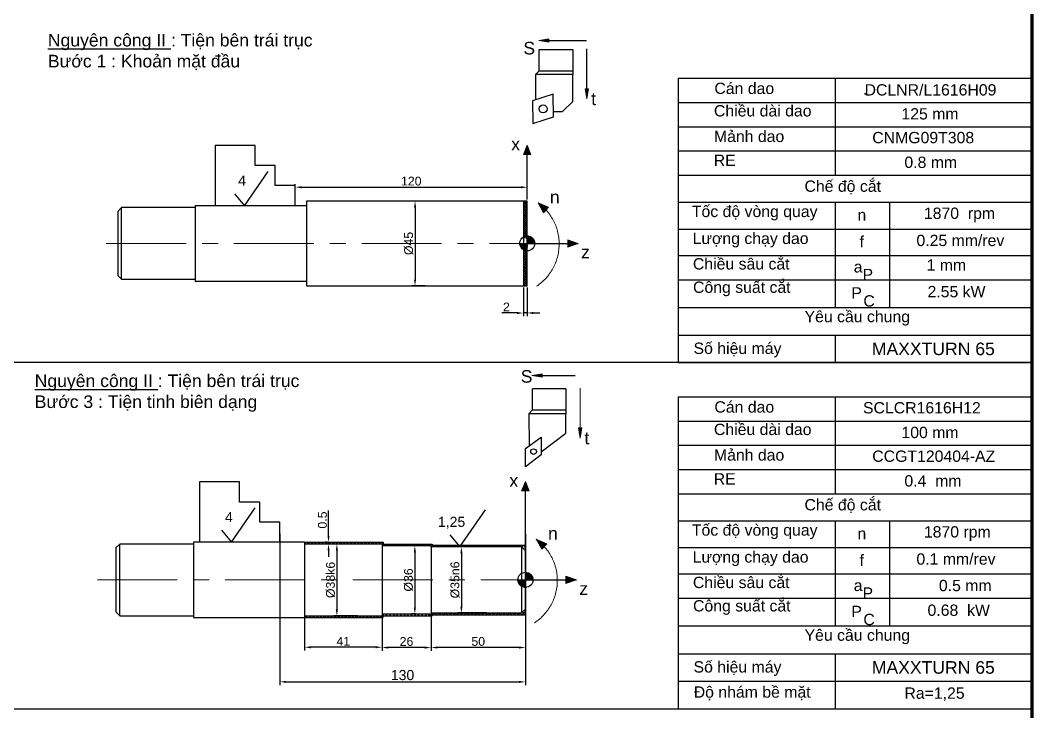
# Model space of a CAD drawing. Header units: inches. Extents: x 12 to 2456, y 1 to 1260.
# Drawn here: x 418.6 to 820.7, y 160.8 to 435.9 of the extents above; entities that cross this region are included whole.
import ezdxf

# ---------------------------------------------------------------- set-up
doc = ezdxf.new("R2010")
doc.units = ezdxf.units.IN
doc.header["$MEASUREMENT"] = 0
doc.linetypes.add('CENTER', pattern=[50.8, 31.75, -6.35, 6.35, -6.35])
for name, color, linetype, lineweight in [('Duong _dam', 7, 'Continuous', 30), ('Duong_dinh_vi', 5, 'Continuous', 15), ('Duong_manh', 3, 'Continuous', 5), ('Duong_tam', 3, 'CENTER', 5), ('Khung_ten', 7, 'Continuous', 30), ('Luong_du_gc', 1, 'Continuous', 5)]:
    doc.layers.add(name, color=color, linetype=linetype, lineweight=lineweight)
doc.styles.add('Annotative', font='arial.ttf')
doc.styles.get("Standard").update_dxf_attribs({"font": 'arial.ttf'})
doc.dimstyles.new('Copy(2) of ISO-25', dxfattribs={"dimtxt": 5, "dimasz": 2.5, "dimexe": 1.25, "dimexo": 0.625, "dimtad": 1, "dimtxsty": 'Standard', "dimcen": 2.5, "dimadec": 0, "dimazin": 0, "dimtfac": 1, "dimtmove": 0, "dimatfit": 3, "dimfxl": 1, "dimfrac": 2, "dimarcsym": 0})
doc.dimstyles.new('ISO-25', dxfattribs={"dimtxt": 3.5, "dimasz": 2.5, "dimexe": 1.25, "dimexo": 0.625, "dimtad": 1, "dimtxsty": 'Standard', "dimcen": 2.5, "dimadec": 0, "dimazin": 0, "dimtfac": 1, "dimtmove": 0, "dimatfit": 3, "dimfxl": 1, "dimarcsym": 0})

# ---------------------------------------------------------------- blocks, each defined once
blk = doc.blocks.new('*D15')
at = {"layer": 'Defpoints', "color": 0, "transparency": 16777216}
for p in [(620.16, 369.45), (527.98, 362.09), (620.16, 363.96)]:
    blk.add_point(p, dxfattribs=at)
at = {"layer": 'Duong_manh', "color": 0, "lineweight": -2, "transparency": 16777216}
for p, q in [((527.98, 362.71), (527.98, 370.7)), ((620.16, 364.59), (620.16, 370.7)), ((530.48, 369.45), (617.66, 369.45))]:
    blk.add_line(p, q, dxfattribs=at)
at = {"layer": 'Duong_manh', "color": 0, "transparency": 16777216}
for points in [[(530.48, 369.86), (530.48, 369.03), (527.98, 369.45)], [(617.66, 369.86), (617.66, 369.03), (620.16, 369.45)]]:
    blk.add_solid(points, dxfattribs=at)
at = {"layer": 'Duong_manh', "color": 0, "transparency": 16777216, "insert": (574.07, 371.86), "char_height": 3.5, "attachment_point": 5}
blk.add_mtext('120', dxfattribs=at)
blk = doc.blocks.new('*D16')
at = {"layer": 'Defpoints', "color": 0, "transparency": 16777216}
for p in [(580.2, 363.96), (575.57, 330.21), (580.2, 330.21)]:
    blk.add_point(p, dxfattribs=at)
at = {"layer": 'Duong_manh', "color": 0, "lineweight": -2, "transparency": 16777216}
for p, q in [((579.58, 363.96), (574.32, 363.96)), ((575.57, 361.46), (575.57, 332.71)), ((579.58, 330.21), (574.32, 330.21))]:
    blk.add_line(p, q, dxfattribs=at)
at = {"layer": 'Duong_manh', "color": 0, "transparency": 16777216}
for points in [[(575.15, 361.46), (575.99, 361.46), (575.57, 363.96)], [(575.15, 332.71), (575.99, 332.71), (575.57, 330.21)]]:
    blk.add_solid(points, dxfattribs=at)
at = {"layer": 'Duong_manh', "color": 0, "transparency": 16777216, "insert": (573.06, 347.09), "char_height": 3.5, "attachment_point": 5, "rotation": 90}
blk.add_mtext('%%C45', dxfattribs=at)
blk = doc.blocks.new('*D17')
at = {"layer": 'Defpoints', "color": 0, "transparency": 16777216}
for p in [(618.66, 330.21), (620.16, 330.21), (618.66, 319.43)]:
    blk.add_point(p, dxfattribs=at)
at = {"layer": 'Duong_manh', "color": 0, "lineweight": -2, "transparency": 16777216}
for p, q in [((618.66, 329.59), (618.66, 318.18)), ((620.16, 329.59), (620.16, 318.18)), ((616.16, 319.43), (610.09, 319.43)), ((620.16, 319.43), (618.66, 319.43)), ((622.66, 319.43), (625.16, 319.43))]:
    blk.add_line(p, q, dxfattribs=at)
at = {"layer": 'Duong_manh', "color": 0, "transparency": 16777216}
for points in [[(616.16, 319.85), (616.16, 319.01), (618.66, 319.43)], [(622.66, 319.85), (622.66, 319.01), (620.16, 319.43)]]:
    blk.add_solid(points, dxfattribs=at)
at = {"layer": 'Duong_manh', "color": 0, "transparency": 16777216, "insert": (611.88, 321.81), "char_height": 3.5, "attachment_point": 5}
blk.add_mtext('2', dxfattribs=at)
blk = doc.blocks.new('*D24')
at = {"layer": 'Defpoints', "color": 0, "transparency": 16777216}
for p in [(604.65, 226.39), (594, 200.14), (604.65, 200.14)]:
    blk.add_point(p, dxfattribs=at)
at = {"layer": 'Duong_manh', "color": 0, "lineweight": -2, "transparency": 16777216}
for p, q in [((604.03, 226.39), (592.75, 226.39)), ((594, 223.89), (594, 202.64)), ((604.03, 200.14), (592.75, 200.14))]:
    blk.add_line(p, q, dxfattribs=at)
at = {"layer": 'Duong_manh', "color": 0, "transparency": 16777216}
for points in [[(593.58, 223.89), (594.42, 223.89), (594, 226.39)], [(593.58, 202.64), (594.42, 202.64), (594, 200.14)]]:
    blk.add_solid(points, dxfattribs=at)
at = {"layer": 'Duong_manh', "color": 0, "transparency": 16777216, "insert": (591.49, 213.27), "char_height": 3.5, "attachment_point": 5, "rotation": 90}
blk.add_mtext('%%C35n6', dxfattribs=at)
blk = doc.blocks.new('*D25')
at = {"layer": 'Defpoints', "color": 0, "transparency": 16777216}
for p in [(576.33, 226.77), (575.5, 199.77), (576.33, 199.77)]:
    blk.add_point(p, dxfattribs=at)
at = {"layer": 'Duong_manh', "color": 0, "lineweight": -2, "transparency": 16777216}
for p, q in [((575.7, 226.77), (574.25, 226.77)), ((575.5, 224.27), (575.5, 202.27)), ((575.7, 199.77), (574.25, 199.77))]:
    blk.add_line(p, q, dxfattribs=at)
at = {"layer": 'Duong_manh', "color": 0, "transparency": 16777216}
for points in [[(575.08, 224.27), (575.92, 224.27), (575.5, 226.77)], [(575.08, 202.27), (575.92, 202.27), (575.5, 199.77)]]:
    blk.add_solid(points, dxfattribs=at)
at = {"layer": 'Duong_manh', "color": 0, "transparency": 16777216, "insert": (572.99, 213.27), "char_height": 3.5, "attachment_point": 5, "rotation": 90}
blk.add_mtext('%%C36', dxfattribs=at)
blk = doc.blocks.new('*D26')
at = {"layer": 'Defpoints', "color": 0, "transparency": 16777216}
for p in [(553.34, 227.52), (544.5, 199.02), (553.34, 199.02)]:
    blk.add_point(p, dxfattribs=at)
at = {"layer": 'Duong_manh', "color": 0, "lineweight": -2, "transparency": 16777216}
for p, q in [((552.71, 227.52), (543.25, 227.52)), ((544.5, 225.02), (544.5, 201.52)), ((552.71, 199.02), (543.25, 199.02))]:
    blk.add_line(p, q, dxfattribs=at)
at = {"layer": 'Duong_manh', "color": 0, "transparency": 16777216}
for points in [[(544.08, 225.02), (544.92, 225.02), (544.5, 227.52)], [(544.08, 201.52), (544.92, 201.52), (544.5, 199.02)]]:
    blk.add_solid(points, dxfattribs=at)
at = {"layer": 'Duong_manh', "color": 0, "transparency": 16777216, "insert": (541.99, 213.27), "char_height": 3.5, "attachment_point": 5, "rotation": 90}
blk.add_mtext('%%C38k6', dxfattribs=at)
blk = doc.blocks.new('*D27')
at = {"layer": 'Defpoints', "color": 0, "transparency": 16777216}
for p in [(581.94, 201.64), (619.44, 201.64), (581.94, 186.39)]:
    blk.add_point(p, dxfattribs=at)
at = {"layer": 'Duong_manh', "color": 0, "lineweight": -2, "transparency": 16777216}
for p, q in [((581.94, 201.02), (581.94, 185.14)), ((619.44, 201.02), (619.44, 185.14)), ((616.94, 186.39), (584.44, 186.39))]:
    blk.add_line(p, q, dxfattribs=at)
at = {"layer": 'Duong_manh', "color": 0, "transparency": 16777216}
for points in [[(584.44, 186.8), (584.44, 185.97), (581.94, 186.39)], [(616.94, 186.8), (616.94, 185.97), (619.44, 186.39)]]:
    blk.add_solid(points, dxfattribs=at)
at = {"layer": 'Duong_manh', "color": 0, "transparency": 16777216, "insert": (600.69, 188.8), "char_height": 3.5, "attachment_point": 5}
blk.add_mtext('50', dxfattribs=at)
blk = doc.blocks.new('*D28')
at = {"layer": 'Defpoints', "color": 0, "transparency": 16777216}
for p in [(562.44, 200.14), (581.94, 200.14), (562.44, 186.37)]:
    blk.add_point(p, dxfattribs=at)
at = {"layer": 'Duong_manh', "color": 0, "lineweight": -2, "transparency": 16777216}
for p, q in [((562.44, 199.52), (562.44, 185.12)), ((581.94, 199.52), (581.94, 185.12)), ((579.44, 186.37), (564.94, 186.37))]:
    blk.add_line(p, q, dxfattribs=at)
at = {"layer": 'Duong_manh', "color": 0, "transparency": 16777216}
for points in [[(564.94, 186.79), (564.94, 185.95), (562.44, 186.37)], [(579.44, 186.79), (579.44, 185.95), (581.94, 186.37)]]:
    blk.add_solid(points, dxfattribs=at)
at = {"layer": 'Duong_manh', "color": 0, "transparency": 16777216, "insert": (572.19, 188.78), "char_height": 3.5, "attachment_point": 5}
blk.add_mtext('26', dxfattribs=at)
blk = doc.blocks.new('*D29')
at = {"layer": 'Defpoints', "color": 0, "transparency": 16777216}
for p in [(531.69, 199.77), (562.44, 199.77), (531.69, 186.5)]:
    blk.add_point(p, dxfattribs=at)
at = {"layer": 'Duong_manh', "color": 0, "lineweight": -2, "transparency": 16777216}
for p, q in [((531.69, 199.14), (531.69, 185.25)), ((562.44, 199.14), (562.44, 185.25)), ((559.94, 186.5), (534.19, 186.5))]:
    blk.add_line(p, q, dxfattribs=at)
at = {"layer": 'Duong_manh', "color": 0, "transparency": 16777216}
for points in [[(534.19, 186.91), (534.19, 186.08), (531.69, 186.5)], [(559.94, 186.91), (559.94, 186.08), (562.44, 186.5)]]:
    blk.add_solid(points, dxfattribs=at)
at = {"layer": 'Duong_manh', "color": 0, "transparency": 16777216, "insert": (547.06, 188.88), "char_height": 3.5, "attachment_point": 5}
blk.add_mtext('41', dxfattribs=at)
blk = doc.blocks.new('*D30')
at = {"layer": 'Defpoints', "color": 0, "transparency": 16777216}
for p in [(541.18, 228.27), (541.21, 228.27), (541.21, 227.52)]:
    blk.add_point(p, dxfattribs=at)
at = {"layer": 'Duong_manh', "color": 0, "lineweight": -2, "transparency": 16777216}
for p, q in [((541.18, 230.77), (541.18, 240.92)), ((540.58, 228.27), (539.93, 228.27)), ((540.58, 227.52), (539.93, 227.52)), ((541.18, 227.52), (541.18, 228.27)), ((541.18, 225.02), (541.18, 222.52))]:
    blk.add_line(p, q, dxfattribs=at)
at = {"layer": 'Duong_manh', "color": 0, "transparency": 16777216}
for points in [[(540.76, 230.77), (541.59, 230.77), (541.18, 228.27)], [(540.76, 225.02), (541.59, 225.02), (541.18, 227.52)]]:
    blk.add_solid(points, dxfattribs=at)
at = {"layer": 'Duong_manh', "color": 0, "transparency": 16777216, "insert": (538.76, 237.09), "char_height": 3.5, "attachment_point": 5, "rotation": 90}
blk.add_mtext('0.5', dxfattribs=at)
blk = doc.blocks.new('*D109')
at = {"layer": 'Defpoints', "color": 0, "transparency": 16777216}
for p in [(521.79, 232.27), (619.44, 232.27), (619.44, 172.73)]:
    blk.add_point(p, dxfattribs=at)
at = {"layer": 'Duong _dam', "color": 0, "lineweight": -2, "transparency": 16777216}
for p, q in [((521.79, 231.64), (521.79, 171.48)), ((619.44, 231.64), (619.44, 171.48)), ((524.29, 172.73), (616.94, 172.73))]:
    blk.add_line(p, q, dxfattribs=at)
at = {"layer": 'Duong _dam', "color": 0, "transparency": 16777216}
for points in [[(524.29, 173.14), (524.29, 172.31), (521.79, 172.73)], [(616.94, 173.14), (616.94, 172.31), (619.44, 172.73)]]:
    blk.add_solid(points, dxfattribs=at)
at = {"layer": 'Duong _dam', "color": 0, "transparency": 16777216, "insert": (570.61, 175.4), "char_height": 5, "attachment_point": 5}
blk.add_mtext('{\\H0.8x;130}', dxfattribs=at)

msp = doc.modelspace()

# ---------------------------------------------------------------- hatches: boundary and pattern name
at = {"layer": 'Duong_manh'}
h = msp.add_hatch(color=0, dxfattribs=at)
h.dxf.hatch_style = 2
h.paths.add_polyline_path([(628.794, 427.137), (624.814, 427.814), (628.794, 428.449)])
h = msp.add_hatch(color=0, dxfattribs=at)
h.dxf.hatch_style = 2
h.paths.add_polyline_path([(643.187, 408.595), (643.864, 404.616), (644.542, 408.595)])
at = {"layer": 'Duong_manh', "lineweight": 0}
h = msp.add_hatch(color=0, dxfattribs=at)
h.dxf.hatch_style = 2
h.paths.add_polyline_path([(620.16, 386.184), (621.642, 382.458), (618.678, 382.458)])
h = msp.add_hatch(color=0, dxfattribs=at)
h.dxf.hatch_style = 2
h.paths.add_polyline_path([(624.478, 363.227), (628.627, 361.491), (626.637, 359.248)])
at = {"layer": 'Duong_manh'}
h = msp.add_hatch(color=0, dxfattribs=at)
h.dxf.hatch_style = 2
h.paths.add_polyline_path([(620.16, 350.095), (620.668, 350.053), (620.16, 350.053)])
h = msp.add_hatch(color=0, dxfattribs=at)
h.paths.add_polyline_path([(620.668, 350.053), (620.16, 350.053), (621.176, 349.884)])
h.paths.add_polyline_path([(620.16, 350.053), (621.176, 349.884), (620.16, 349.884)])
h = msp.add_hatch(color=0, dxfattribs=at)
h.paths.add_polyline_path([(621.176, 349.884), (620.16, 349.884), (621.642, 349.672)])
h.paths.add_polyline_path([(620.16, 349.884), (621.642, 349.672), (620.16, 349.672)])
h = msp.add_hatch(color=0, dxfattribs=at)
h.paths.add_polyline_path([(620.16, 347.09), (617.154, 347.09), (620.16, 346.582)])
h.paths.add_polyline_path([(617.154, 347.09), (620.16, 346.582), (617.197, 346.582)])
h = msp.add_hatch(color=0, dxfattribs=at)
h.paths.add_polyline_path([(620.16, 346.582), (617.197, 346.582), (620.16, 346.074)])
h.paths.add_polyline_path([(617.197, 346.582), (620.16, 346.074), (617.366, 346.074)])
h = msp.add_hatch(color=0, dxfattribs=at)
h.paths.add_polyline_path([(620.16, 346.074), (617.366, 346.074), (620.16, 345.608)])
h.paths.add_polyline_path([(617.366, 346.074), (620.16, 345.608), (617.578, 345.608)])
h = msp.add_hatch(color=0, dxfattribs=at)
h.paths.add_polyline_path([(621.642, 349.672), (620.16, 349.672), (622.065, 349.376)])
h.paths.add_polyline_path([(620.16, 349.672), (622.065, 349.376), (620.16, 349.376)])
h = msp.add_hatch(color=0, dxfattribs=at)
h.paths.add_polyline_path([(622.065, 349.376), (620.16, 349.376), (622.446, 348.995)])
h.paths.add_polyline_path([(620.16, 349.376), (622.446, 348.995), (620.16, 348.995)])
h = msp.add_hatch(color=0, dxfattribs=at)
h.paths.add_polyline_path([(622.446, 348.995), (620.16, 348.995), (622.742, 348.571)])
h.paths.add_polyline_path([(620.16, 348.995), (622.742, 348.571), (620.16, 348.571)])
h = msp.add_hatch(color=0, dxfattribs=at)
h.paths.add_polyline_path([(622.742, 348.571), (620.16, 348.571), (622.954, 348.106)])
h.paths.add_polyline_path([(620.16, 348.571), (622.954, 348.106), (620.16, 348.106)])
h = msp.add_hatch(color=0, dxfattribs=at)
h.paths.add_polyline_path([(622.954, 348.106), (620.16, 348.106), (623.123, 347.598)])
h.paths.add_polyline_path([(620.16, 348.106), (623.123, 347.598), (620.16, 347.598)])
h = msp.add_hatch(color=0, dxfattribs=at)
h.paths.add_polyline_path([(623.123, 347.598), (620.16, 347.598), (623.166, 347.09)])
h.paths.add_polyline_path([(620.16, 347.598), (623.166, 347.09), (620.16, 347.09)])
at = {"layer": 'Duong_manh', "lineweight": 0}
h = msp.add_hatch(color=0, dxfattribs=at)
h.dxf.hatch_style = 2
h.paths.add_polyline_path([(640.441, 347.068), (636.25, 345.587), (636.25, 348.55)])
at = {"layer": 'Duong_manh'}
h = msp.add_hatch(color=0, dxfattribs=at)
h.paths.add_polyline_path([(620.16, 345.608), (617.578, 345.608), (620.16, 345.185)])
h.paths.add_polyline_path([(617.578, 345.608), (620.16, 345.185), (617.874, 345.185)])
h = msp.add_hatch(color=0, dxfattribs=at)
h.paths.add_polyline_path([(620.16, 345.185), (617.874, 345.185), (620.16, 344.804)])
h.paths.add_polyline_path([(617.874, 345.185), (620.16, 344.804), (618.213, 344.804)])
h = msp.add_hatch(color=0, dxfattribs=at)
h.paths.add_polyline_path([(620.16, 344.804), (618.213, 344.804), (620.16, 344.507)])
h.paths.add_polyline_path([(618.213, 344.804), (620.16, 344.507), (618.678, 344.507)])
h = msp.add_hatch(color=0, dxfattribs=at)
h.paths.add_polyline_path([(620.16, 344.507), (618.678, 344.507), (620.16, 344.296)])
h.paths.add_polyline_path([(618.678, 344.507), (620.16, 344.296), (619.144, 344.296)])
h = msp.add_hatch(color=0, dxfattribs=at)
h.paths.add_polyline_path([(619.144, 344.296), (619.652, 344.126), (620.16, 344.126)])
h.paths.add_polyline_path([(619.652, 344.126), (620.16, 344.126), (620.16, 344.084)])
h = msp.add_hatch(color=0, dxfattribs=at)
h.dxf.hatch_style = 2
h.paths.add_polyline_path([(619.144, 344.296), (620.16, 344.296), (620.16, 344.126)])
h = msp.add_hatch(color=0, dxfattribs=at)
h.dxf.hatch_style = 2
h.paths.add_polyline_path([(626.042, 293.954), (622.02, 294.589), (626.042, 295.267)])
at = {"layer": 'Duong_manh', "lineweight": 0}
h = msp.add_hatch(color=0, dxfattribs=at)
h.dxf.hatch_style = 2
h.paths.add_polyline_path([(640.52, 273.719), (641.197, 269.697), (641.874, 273.719)])
h = msp.add_hatch(color=0, dxfattribs=at)
h.dxf.hatch_style = 2
h.paths.add_polyline_path([(619.438, 252.382), (620.919, 248.657), (617.956, 248.657)])
h = msp.add_hatch(color=0, dxfattribs=at)
h.dxf.hatch_style = 2
h.paths.add_polyline_path([(623.756, 229.426), (627.904, 227.69), (625.915, 225.447)])
at = {"layer": 'Duong_manh'}
h = msp.add_hatch(color=0, dxfattribs=at)
h.paths.add_polyline_path([(619.438, 213.288), (616.432, 213.288), (619.438, 212.78)])
h.paths.add_polyline_path([(616.432, 213.288), (619.438, 212.78), (616.474, 212.78)])
h = msp.add_hatch(color=0, dxfattribs=at)
h.dxf.hatch_style = 2
h.paths.add_polyline_path([(619.438, 216.294), (619.946, 216.252), (619.438, 216.252)])
h = msp.add_hatch(color=0, dxfattribs=at)
h.paths.add_polyline_path([(619.946, 216.252), (619.438, 216.252), (620.454, 216.082)])
h.paths.add_polyline_path([(619.438, 216.252), (620.454, 216.082), (619.438, 216.082)])
h = msp.add_hatch(color=0, dxfattribs=at)
h.paths.add_polyline_path([(620.454, 216.082), (619.438, 216.082), (620.919, 215.871)])
h.paths.add_polyline_path([(619.438, 216.082), (620.919, 215.871), (619.438, 215.871)])
h = msp.add_hatch(color=0, dxfattribs=at)
h.paths.add_polyline_path([(620.919, 215.871), (619.438, 215.871), (621.343, 215.574)])
h.paths.add_polyline_path([(619.438, 215.871), (621.343, 215.574), (619.438, 215.574)])
h = msp.add_hatch(color=0, dxfattribs=at)
h.paths.add_polyline_path([(621.343, 215.574), (619.438, 215.574), (621.724, 215.193)])
h.paths.add_polyline_path([(619.438, 215.574), (621.724, 215.193), (619.438, 215.193)])
h = msp.add_hatch(color=0, dxfattribs=at)
h.paths.add_polyline_path([(621.724, 215.193), (619.438, 215.193), (622.02, 214.77)])
h.paths.add_polyline_path([(619.438, 215.193), (622.02, 214.77), (619.438, 214.77)])
h = msp.add_hatch(color=0, dxfattribs=at)
h.paths.add_polyline_path([(622.02, 214.77), (619.438, 214.77), (622.232, 214.304)])
h.paths.add_polyline_path([(619.438, 214.77), (622.232, 214.304), (619.438, 214.304)])
h = msp.add_hatch(color=0, dxfattribs=at)
h.paths.add_polyline_path([(622.232, 214.304), (619.438, 214.304), (622.401, 213.796)])
h.paths.add_polyline_path([(619.438, 214.304), (622.401, 213.796), (619.438, 213.796)])
h = msp.add_hatch(color=0, dxfattribs=at)
h.paths.add_polyline_path([(622.401, 213.796), (619.438, 213.796), (622.443, 213.288)])
h.paths.add_polyline_path([(619.438, 213.796), (622.443, 213.288), (619.438, 213.288)])
at = {"layer": 'Duong_manh', "lineweight": 0}
h = msp.add_hatch(color=0, dxfattribs=at)
h.dxf.hatch_style = 2
h.paths.add_polyline_path([(639.718, 213.267), (635.527, 211.786), (635.527, 214.749)])
at = {"layer": 'Duong_manh'}
h = msp.add_hatch(color=0, dxfattribs=at)
h.paths.add_polyline_path([(619.438, 212.78), (616.474, 212.78), (619.438, 212.272)])
h.paths.add_polyline_path([(616.474, 212.78), (619.438, 212.272), (616.644, 212.272)])
h = msp.add_hatch(color=0, dxfattribs=at)
h.paths.add_polyline_path([(619.438, 212.272), (616.644, 212.272), (619.438, 211.807)])
h.paths.add_polyline_path([(616.644, 212.272), (619.438, 211.807), (616.855, 211.807)])
h = msp.add_hatch(color=0, dxfattribs=at)
h.paths.add_polyline_path([(619.438, 211.807), (616.855, 211.807), (619.438, 211.383)])
h.paths.add_polyline_path([(616.855, 211.807), (619.438, 211.383), (617.152, 211.383)])
h = msp.add_hatch(color=0, dxfattribs=at)
h.paths.add_polyline_path([(619.438, 211.383), (617.152, 211.383), (619.438, 211.002)])
h.paths.add_polyline_path([(617.152, 211.383), (619.438, 211.002), (617.49, 211.002)])
h = msp.add_hatch(color=0, dxfattribs=at)
h.paths.add_polyline_path([(619.438, 211.002), (617.49, 211.002), (619.438, 210.706)])
h.paths.add_polyline_path([(617.49, 211.002), (619.438, 210.706), (617.956, 210.706)])
h = msp.add_hatch(color=0, dxfattribs=at)
h.paths.add_polyline_path([(619.438, 210.706), (617.956, 210.706), (619.438, 210.494)])
h.paths.add_polyline_path([(617.956, 210.706), (619.438, 210.494), (618.422, 210.494)])
h = msp.add_hatch(color=0, dxfattribs=at)
h.paths.add_polyline_path([(618.422, 210.494), (618.93, 210.325), (619.438, 210.325)])
h.paths.add_polyline_path([(618.93, 210.325), (619.438, 210.325), (619.438, 210.283)])
h = msp.add_hatch(color=0, dxfattribs=at)
h.dxf.hatch_style = 2
h.paths.add_polyline_path([(618.422, 210.494), (619.438, 210.494), (619.438, 210.325)])
at = {"layer": 'Luong_du_gc'}
h = msp.add_hatch(dxfattribs=at)
h.set_pattern_fill('ANSI37', color=256, scale=0.2)
h.set_pattern_definition([(45, (-1383.0375, 768.36925), (-0.4490128, 0.4490128), []), (135, (-1383.0375, 768.36925), (-0.4490128, -0.4490128), [])])
h.paths.add_polyline_path([(620.16, 363.965), (618.66, 363.965), (618.66, 349.344), (618.661, 349.344, -0.1849883), (620.16, 348.781)])
h.paths.add_polyline_path([(620.16, 345.43, -0.1832271), (618.676, 344.867), (618.66, 344.867), (618.66, 330.215), (620.16, 330.215)])
h = msp.add_hatch(dxfattribs=at)
h.set_pattern_fill('ANSI37', color=1, scale=8)
h.paths.add_polyline_path([(562.935, 228.264), (531.688, 228.267), (531.688, 227.517), (562.935, 227.514)])
h.paths.add_polyline_path([(582.438, 227.517), (562.438, 227.517), (562.438, 226.767), (581.938, 226.767), (582.438, 227.142)])
h.paths.add_polyline_path([(619.438, 227.142), (581.938, 227.142), (581.938, 226.767), (581.938, 226.392), (617.938, 226.392), (619.438, 224.892)])
h.paths.add_polyline_path([(619.438, 201.642), (617.938, 200.142), (581.938, 200.142), (581.938, 199.392), (619.438, 199.392)])
h.paths.add_polyline_path([(581.938, 199.767), (562.438, 199.767), (562.438, 199.017), (581.938, 199.017)])
h.paths.add_polyline_path([(562.438, 199.017), (531.688, 199.017), (531.688, 198.267), (562.438, 198.267)])

# ---------------------------------------------------------------- linework, layer by layer
at = {"layer": 'Duong _dam', "color": 0, "linetype": 'Continuous', "lineweight": 25}
for p, q in [((532.41, 362.09), (488.16, 362.09)), ((488.16, 362.09), (488.16, 332.09)), ((620.16, 363.965), (532.41, 363.965)), ((532.41, 363.965), (532.41, 347.09)), ((532.41, 362.09), (532.41, 332.09)), ((618.66, 363.965), (618.66, 330.215)), ((620.16, 330.215), (620.16, 363.965)), ((458.91, 361.34), (457.41, 359.84)), ((457.41, 359.84), (457.41, 347.09)), ((488.16, 361.34), (458.91, 361.34)), ((458.91, 347.09), (458.91, 361.34)), ((457.41, 347.09), (457.41, 334.34)), ((458.91, 332.84), (458.91, 347.09)), ((532.41, 347.09), (532.41, 330.215)), ((457.41, 334.34), (458.91, 332.84)), ((458.91, 332.84), (488.16, 332.84)), ((488.16, 332.09), (532.41, 332.09)), ((532.41, 330.215), (620.16, 330.215)), ((458.188, 227.517), (456.688, 226.017)), ((456.688, 226.017), (456.688, 213.267)), ((487.438, 227.517), (458.188, 227.517)), ((458.188, 213.267), (458.188, 227.517)), ((531.688, 228.267), (487.438, 228.267)), ((487.438, 228.267), (487.438, 198.267)), ((531.688, 228.267), (531.688, 198.267)), ((531.688, 228.267), (531.688, 213.267)), ((562.438, 227.517), (531.688, 227.517)), ((562.438, 227.517), (562.438, 199.017)), ((581.938, 226.767), (562.438, 226.767)), ((581.938, 226.767), (581.938, 199.767)), ((617.938, 226.392), (581.938, 226.392)), ((619.438, 224.892), (617.938, 226.392)), ((617.938, 226.392), (617.938, 213.267)), ((619.438, 213.267), (619.438, 224.892)), ((456.688, 213.267), (456.688, 200.517)), ((458.188, 199.017), (458.188, 213.267)), ((617.938, 213.267), (617.938, 200.142)), ((619.438, 201.642), (619.438, 213.267)), ((617.938, 200.142), (619.438, 201.642)), ((619.438, 201.642), (619.438, 199.392)), ((456.688, 200.517), (458.188, 199.017)), ((458.188, 199.017), (487.438, 199.017)), ((487.438, 198.267), (531.688, 198.267)), ((531.688, 199.017), (562.438, 199.017)), ((562.438, 199.767), (581.938, 199.767)), ((581.938, 200.142), (617.938, 200.142)), ((582.438, 199.392), (619.438, 199.392))]:
    msp.add_line(p, q, dxfattribs=at)
at = {"layer": 'Duong _dam', "color": 0}
for p, q in [((742.594, 310.625), (742.594, 299.703)), ((531.688, 228.267), (562.438, 228.267)), ((562.933, 227.517), (581.938, 227.517)), ((581.938, 226.392), (581.938, 226.767)), ((582.438, 227.142), (619.438, 227.142)), ((619.438, 227.142), (619.438, 224.892)), ((531.688, 199.017), (531.688, 198.267)), ((531.688, 198.267), (562.438, 198.267)), ((562.438, 199.767), (562.438, 199.017)), ((562.438, 198.267), (562.438, 199.017)), ((562.938, 199.017), (581.938, 199.017)), ((581.938, 200.142), (581.938, 199.392)), ((581.938, 199.017), (581.938, 199.767))]:
    msp.add_line(p, q, dxfattribs=at)
at = {"layer": 'Duong _dam'}
for p, q in [((562.438, 228.267), (562.938, 228.265)), ((562.938, 228.265), (562.933, 227.517)), ((581.938, 227.517), (582.438, 227.517)), ((582.438, 227.517), (582.438, 227.142)), ((562.438, 198.267), (562.938, 198.267)), ((562.938, 198.267), (562.938, 199.017)), ((581.938, 199.017), (582.438, 199.017)), ((582.438, 199.017), (582.438, 199.392))]:
    msp.add_line(p, q, dxfattribs=at)
at = {"layer": 'Duong _dam', "color": 0}
for points in [[(624.899, 415.749), (624.899, 424.174), (638.234, 424.174), (638.234, 415.749)], [(623.417, 414.268), (624.899, 415.749), (638.234, 415.749), (638.234, 414.268)], [(630.529, 399.578), (634.212, 399.578), (638.234, 403.557), (638.234, 414.268), (623.417, 414.268), (623.46, 404.15)], [(680.145, 412.818), (820.741, 412.818)], [(680.145, 412.818), (680.145, 299.703)], [(742.594, 412.818), (742.594, 374.252)], [(680.145, 403.166), (820.741, 403.166)], [(680.145, 393.514), (820.741, 393.514)], [(527.983, 362.09), (527.983, 362.09), (527.983, 370.091), (520.025, 370.091), (520.025, 378.049), (512.024, 378.049), (512.024, 386.05), (496.064, 386.05), (496.064, 362.09)], [(680.145, 383.904), (820.741, 383.904)], [(680.145, 374.252), (820.741, 374.252)], [(680.145, 363.499), (820.741, 363.499)], [(742.594, 363.499), (742.594, 321.674)], [(764.141, 363.499), (764.141, 321.674)], [(680.145, 352.831), (820.741, 352.831)], [(620.16, 347.09), (620.16, 345.608)], [(620.16, 347.09), (620.16, 345.608)], [(680.145, 342.333), (820.741, 342.333)], [(680.145, 332.681), (820.741, 332.681)], [(680.145, 321.674), (820.741, 321.674)], [(680.145, 310.625), (820.741, 310.625)], [(820.741, 299.703), (11.92, 299.703)], [(680.145, 299.703), (820.741, 299.703)], [(622.232, 280.873), (622.232, 289.298)], [(635.567, 289.298), (622.232, 289.298)], [(635.567, 289.298), (635.567, 280.873)], [(680.145, 286.114), (820.741, 286.114)], [(680.145, 286.114), (680.145, 162.035), (820.741, 162.035)], [(742.594, 286.114), (742.594, 247.548)], [(820.741, 286.114), (820.741, 162.035)], [(620.792, 279.392), (622.232, 280.873), (635.567, 280.873), (635.567, 279.392)], [(625.703, 264.194), (635.567, 271.687), (635.567, 279.392), (620.792, 279.392), (620.962, 266.607)], [(680.145, 276.462), (820.741, 276.462)], [(625.703, 263.051), (619.438, 258.31), (619.438, 265.549), (625.703, 269.994)], [(625.703, 269.994), (625.703, 263.051)], [(680.145, 266.81), (820.741, 266.81)], [(680.145, 257.2), (820.741, 257.2)], [(521.789, 228.267), (521.789, 228.267), (521.789, 236.268), (513.83, 236.268), (513.83, 244.227), (505.829, 244.227), (505.829, 252.228), (489.869, 252.228), (489.869, 228.267)], [(680.145, 247.548), (820.741, 247.548)], [(680.145, 236.796), (820.741, 236.796)], [(742.594, 236.796), (742.594, 194.97)], [(764.141, 236.796), (764.141, 194.97)], [(680.145, 226.128), (820.741, 226.128)], [(619.438, 213.288), (619.438, 211.807)], [(619.438, 213.288), (619.438, 211.807)], [(680.145, 215.629), (820.741, 215.629)], [(680.145, 205.977), (820.741, 205.977)], [(680.145, 194.97), (820.741, 194.97)], [(680.145, 183.921), (820.741, 183.921)], [(742.594, 183.921), (742.594, 162.035)], [(680.145, 172.999), (820.741, 172.999)], [(11.92, 162.035), (820.741, 162.035)]]:
    msp.add_lwpolyline(points, dxfattribs=at)
msp.add_lwpolyline([(622.444, 394.752), (630.614, 397.504), (630.529, 406.521), (622.317, 403.769)], close=True, dxfattribs=at)
for centre, radius in [((626.487, 400.615), 1.587), ((622.676, 264.3), 1.122)]:
    msp.add_circle(centre, radius, dxfattribs=at)
at = {"layer": 'Duong_dinh_vi'}
msp.add_line((496.064, 362.09), (527.983, 362.09), dxfattribs=at)
at = {"layer": 'Duong_dinh_vi', "color": 5}
msp.add_line((489.869, 228.267), (521.532, 228.267), dxfattribs=at)
at = {"layer": 'Duong_manh', "color": 0, "lineweight": 25}
for p, q in [((620.16, 369.59), (620.16, 382.458)), ((619.438, 227.142), (619.438, 248.657))]:
    msp.add_line(p, q, dxfattribs=at)
at = {"layer": 'Duong_manh', "color": 0, "lineweight": 0}
for points in [[(628.794, 427.137), (624.814, 427.814), (628.794, 428.449)], [(643.187, 408.595), (643.864, 404.616), (644.542, 408.595)], [(620.16, 386.184), (621.642, 382.458), (618.678, 382.458)], [(624.478, 363.227), (628.627, 361.491), (626.637, 359.248)], [(620.16, 350.095), (620.668, 350.053), (620.16, 350.053)], [(620.668, 350.053), (620.16, 350.053), (621.176, 349.884)], [(620.16, 350.053), (621.176, 349.884), (620.16, 349.884)], [(621.176, 349.884), (620.16, 349.884), (621.642, 349.672)], [(620.16, 349.884), (621.642, 349.672), (620.16, 349.672)], [(620.16, 347.09), (617.154, 347.09), (620.16, 346.582)], [(617.154, 347.09), (620.16, 346.582), (617.197, 346.582)], [(620.16, 346.582), (617.197, 346.582), (620.16, 346.074)], [(617.197, 346.582), (620.16, 346.074), (617.366, 346.074)], [(620.16, 346.074), (617.366, 346.074), (620.16, 345.608)], [(617.366, 346.074), (620.16, 345.608), (617.578, 345.608)], [(621.642, 349.672), (620.16, 349.672), (622.065, 349.376)], [(620.16, 349.672), (622.065, 349.376), (620.16, 349.376)], [(622.065, 349.376), (620.16, 349.376), (622.446, 348.995)], [(620.16, 349.376), (622.446, 348.995), (620.16, 348.995)], [(622.446, 348.995), (620.16, 348.995), (622.742, 348.571)], [(620.16, 348.995), (622.742, 348.571), (620.16, 348.571)], [(622.742, 348.571), (620.16, 348.571), (622.954, 348.106)], [(620.16, 348.571), (622.954, 348.106), (620.16, 348.106)], [(622.954, 348.106), (620.16, 348.106), (623.123, 347.598)], [(620.16, 348.106), (623.123, 347.598), (620.16, 347.598)], [(623.123, 347.598), (620.16, 347.598), (623.166, 347.09)], [(620.16, 347.598), (623.166, 347.09), (620.16, 347.09)], [(640.441, 347.068), (636.25, 345.587), (636.25, 348.55)], [(620.16, 345.608), (617.578, 345.608), (620.16, 345.185)], [(617.578, 345.608), (620.16, 345.185), (617.874, 345.185)], [(620.16, 345.185), (617.874, 345.185), (620.16, 344.804)], [(617.874, 345.185), (620.16, 344.804), (618.213, 344.804)], [(620.16, 344.804), (618.213, 344.804), (620.16, 344.507)], [(618.213, 344.804), (620.16, 344.507), (618.678, 344.507)], [(620.16, 344.507), (618.678, 344.507), (620.16, 344.296)], [(618.678, 344.507), (620.16, 344.296), (619.144, 344.296)], [(619.144, 344.296), (619.652, 344.126), (620.16, 344.126)], [(619.144, 344.296), (620.16, 344.296), (620.16, 344.126)], [(619.652, 344.126), (620.16, 344.126), (620.16, 344.084)], [(626.042, 293.954), (622.02, 294.589), (626.042, 295.267)], [(640.52, 273.719), (641.197, 269.697), (641.874, 273.719)], [(619.438, 252.382), (620.919, 248.657), (617.956, 248.657)], [(623.756, 229.426), (627.904, 227.69), (625.915, 225.447)], [(619.438, 213.288), (616.432, 213.288), (619.438, 212.78)], [(616.432, 213.288), (619.438, 212.78), (616.474, 212.78)], [(619.438, 216.294), (619.946, 216.252), (619.438, 216.252)], [(619.946, 216.252), (619.438, 216.252), (620.454, 216.082)], [(619.438, 216.252), (620.454, 216.082), (619.438, 216.082)], [(620.454, 216.082), (619.438, 216.082), (620.919, 215.871)], [(619.438, 216.082), (620.919, 215.871), (619.438, 215.871)], [(620.919, 215.871), (619.438, 215.871), (621.343, 215.574)], [(619.438, 215.871), (621.343, 215.574), (619.438, 215.574)], [(621.343, 215.574), (619.438, 215.574), (621.724, 215.193)], [(619.438, 215.574), (621.724, 215.193), (619.438, 215.193)], [(621.724, 215.193), (619.438, 215.193), (622.02, 214.77)], [(619.438, 215.193), (622.02, 214.77), (619.438, 214.77)], [(622.02, 214.77), (619.438, 214.77), (622.232, 214.304)], [(619.438, 214.77), (622.232, 214.304), (619.438, 214.304)], [(622.232, 214.304), (619.438, 214.304), (622.401, 213.796)], [(619.438, 214.304), (622.401, 213.796), (619.438, 213.796)], [(622.401, 213.796), (619.438, 213.796), (622.443, 213.288)], [(619.438, 213.796), (622.443, 213.288), (619.438, 213.288)], [(639.718, 213.267), (635.527, 211.786), (635.527, 214.749)], [(619.438, 212.78), (616.474, 212.78), (619.438, 212.272)], [(616.474, 212.78), (619.438, 212.272), (616.644, 212.272)], [(619.438, 212.272), (616.644, 212.272), (619.438, 211.807)], [(616.644, 212.272), (619.438, 211.807), (616.855, 211.807)], [(619.438, 211.807), (616.855, 211.807), (619.438, 211.383)], [(616.855, 211.807), (619.438, 211.383), (617.152, 211.383)], [(619.438, 211.383), (617.152, 211.383), (619.438, 211.002)], [(617.152, 211.383), (619.438, 211.002), (617.49, 211.002)], [(619.438, 211.002), (617.49, 211.002), (619.438, 210.706)], [(617.49, 211.002), (619.438, 210.706), (617.956, 210.706)], [(619.438, 210.706), (617.956, 210.706), (619.438, 210.494)], [(617.956, 210.706), (619.438, 210.494), (618.422, 210.494)], [(618.422, 210.494), (618.93, 210.325), (619.438, 210.325)], [(618.422, 210.494), (619.438, 210.494), (619.438, 210.325)], [(618.93, 210.325), (619.438, 210.325), (619.438, 210.283)]]:
    msp.add_lwpolyline(points, close=True, dxfattribs=at)
at = {"layer": 'Duong_manh', "color": 0, "lineweight": 25}
for points in [[(628.794, 427.814), (635.779, 427.814), (643.737, 427.814)], [(643.864, 408.595), (643.864, 424.428)], [(503.782, 366.873), (507.761, 362.09), (517.236, 375.761)], [(620.16, 347.068), (640.441, 347.068)], [(626.042, 294.589), (631.333, 294.589), (639.292, 294.589)], [(498.569, 233.051), (502.548, 228.267), (512.073, 241.99)], [(589.401, 231.176), (593.38, 226.392), (603.596, 241.133)], [(619.438, 213.267), (639.718, 213.267)]]:
    msp.add_lwpolyline(points, dxfattribs=at)
at = {"layer": 'Duong_manh', "color": 0, "lineweight": 0}
for points in [[(623.81, 330.036), (624.322, 330.386), (624.821, 330.75), (625.307, 331.127), (625.78, 331.519), (626.24, 331.923), (626.686, 332.34), (627.118, 332.769), (627.536, 333.21), (627.94, 333.663), (628.33, 334.127), (628.705, 334.602), (629.065, 335.088), (629.41, 335.584), (629.741, 336.089), (630.055, 336.604), (630.354, 337.128), (630.638, 337.661), (630.905, 338.202), (631.156, 338.751), (631.391, 339.308), (631.609, 339.872), (631.81, 340.442), (631.995, 341.02), (632.162, 341.603), (632.312, 342.192), (632.444, 342.787), (632.558, 343.387), (632.655, 343.991), (632.733, 344.6), (632.792, 345.213), (632.833, 345.829), (632.856, 346.449), (632.859, 347.068), (632.843, 347.686), (632.809, 348.301), (632.756, 348.912), (632.685, 349.52), (632.595, 350.124), (632.488, 350.724), (632.363, 351.318), (632.22, 351.908), (632.059, 352.493), (631.882, 353.071), (631.687, 353.644), (631.476, 354.21), (631.247, 354.769), (631.003, 355.32), (630.742, 355.864), (630.464, 356.4), (630.171, 356.928), (629.862, 357.446), (629.538, 357.956), (629.198, 358.456), (628.843, 358.946), (628.472, 359.426), (628.087, 359.895), (627.688, 360.353), (627.274, 360.8), (626.845, 361.235), (626.403, 361.658), (625.946, 362.068), (625.476, 362.466), (624.993, 362.85), (624.495, 363.22)], [(641.197, 273.719), (641.197, 289.509)], [(623.087, 196.235), (623.599, 196.585), (624.098, 196.949), (624.584, 197.326), (625.057, 197.717), (625.517, 198.122), (625.963, 198.538), (626.395, 198.968), (626.813, 199.409), (627.218, 199.862), (627.607, 200.326), (627.982, 200.801), (628.343, 201.287), (628.688, 201.782), (629.018, 202.288), (629.333, 202.803), (629.632, 203.327), (629.915, 203.86), (630.183, 204.401), (630.434, 204.95), (630.668, 205.506), (630.887, 206.07), (631.088, 206.641), (631.272, 207.218), (631.439, 207.802), (631.589, 208.391), (631.721, 208.986), (631.836, 209.586), (631.932, 210.19), (632.01, 210.799), (632.07, 211.411), (632.111, 212.028), (632.133, 212.647), (632.137, 213.267), (632.121, 213.885), (632.087, 214.499), (632.034, 215.111), (631.962, 215.719), (631.873, 216.323), (631.765, 216.922), (631.64, 217.517), (631.497, 218.107), (631.337, 218.691), (631.159, 219.27), (630.965, 219.843), (630.753, 220.408), (630.525, 220.967), (630.28, 221.519), (630.019, 222.063), (629.742, 222.599), (629.449, 223.126), (629.14, 223.645), (628.815, 224.155), (628.475, 224.655), (628.12, 225.145), (627.75, 225.625), (627.365, 226.094), (626.965, 226.552), (626.551, 226.999), (626.123, 227.434), (625.68, 227.857), (625.224, 228.267), (624.754, 228.665), (624.27, 229.049), (623.773, 229.419)]]:
    msp.add_lwpolyline(points, dxfattribs=at)
at = {"layer": 'Duong_manh', "color": 0, "lineweight": 25}
for centre in [(620.181, 347.111), (619.459, 213.31)]:
    msp.add_circle(centre, 2.985, dxfattribs=at)
at = {"layer": 'Duong_tam', "color": 0}
for p, q in [((452.795, 347.09), (621.886, 347.09)), ((449.289, 213.267), (621.496, 213.267))]:
    msp.add_line(p, q, dxfattribs=at)
at = {"layer": 'Duong_tam', "color": 0, "lineweight": 25}
for points in [[(617.156, 347.077), (619.655, 347.068)], [(616.433, 213.276), (618.932, 213.267)]]:
    msp.add_lwpolyline(points, dxfattribs=at)
at = {"layer": 'Khung_ten', "color": 0, "lineweight": 70}
msp.add_lwpolyline([(11.92, 2.65), (11.92, 575.081), (820.741, 575.081), (820.741, 2.65)], close=True, dxfattribs=at)

# ---------------------------------------------------------------- texts
at = {"color": 0, "insert": (754.272, 410.425), "char_height": 4.5, "width": 13.63997, "attachment_point": 1, "style": 'Annotative'}
msp.add_mtext('DCLNR/L1616H09 ', dxfattribs=at)
at = {"layer": 'Duong _dam', "color": 0, "attachment_point": 1}
for s, insert, char_height in [('{\\LNguyên công II }: Tiện bên trái trục\\PBước 1 : Khoản mặt đầu ', (429.608, 430.444), 5.00036), ('Cán dao', (694.577, 411.023), 4.5), ('.', (753.643, 410.699), 4.5), ('Chiều dài dao ', (694.394, 402.095), 4.5), ('125 mm', (768.925, 400.885), 4.5), ('Mảnh dao', (694.395, 391.928), 4.5), ('RE', (694.311, 382.414), 4.5), ('0.8 mm', (770.11, 381.623), 4.5), ('Chế độ cắt', (730.397, 372.121), 4.5), ('Tốc độ vòng quay', (685.611, 362.083), 4.5), ('{\\fArial|b0|i0|c0;n}', (751.441, 360.668), 4.5), ('1870  rpm', (777.857, 361.345), 4.5), ('Lượng chạy dao', (685.924, 351.365), 4.5), ('{\\fArial|b0|i0|c0;f}', (752.246, 350.042), 4.5), ('0.25 mm/rev', (774.894, 350.55), 4.5), ('Chiều sâu cắt', (686.03, 341.23), 4.5), ('{\\fArial|b0|i0|c0;a}', (749.96, 340.052), 4.5), ('1 mm', (778.923, 340.763), 4.5), ('{\\fArial|b0|i0|c0;P}', (753.473, 336.985), 4.5), ('Công suất cắt', (686.081, 331.936), 4.5), ('2.55 kW', (779.297, 330.188), 4.5), ('P', (749.028, 329.68), 4.5), ('{\\fArial|b0|i0|c0;C}', (753.812, 326.486), 4.5), ('Yêu cầu chung', (730.411, 320.273), 4.5), ('Số hiệu máy', (686.288, 307.65), 4.5), ('{\\LNguyên công II }: Tiện bên trái trục\\PBước 3 : Tiện tinh biên dạng', (424.38, 294.985), 5.00036), ('Cán dao', (694.577, 284.319), 4.5), ('SCLCR1616H12 ', (753.643, 283.995), 4.5), ('Chiều dài dao ', (694.394, 275.391), 4.5), ('100 mm', (768.925, 274.181), 4.5), ('Mảnh dao', (694.395, 265.224), 4.5), ('RE', (694.311, 255.71), 4.5), ('0.4  mm', (770.11, 254.919), 4.5), ('Chế độ cắt', (730.397, 245.417), 4.5), ('Tốc độ vòng quay', (685.611, 235.379), 4.5), ('1870 rpm', (777.857, 234.642), 4.5), ('{\\fArial|b0|i0|c0;n}', (751.441, 233.964), 4.5), ('Lượng chạy dao', (685.924, 224.662), 4.5), ('{\\fArial|b0|i0|c0;f}', (752.246, 223.339), 4.5), ('0.1 mm/rev', (774.894, 223.847), 4.5), ('Chiều sâu cắt', (686.03, 214.526), 4.5), ('0.5 mm', (783.826, 213.306), 4.5), ('{\\fArial|b0|i0|c0;a}', (749.96, 213.348), 4.5), ('{\\fArial|b0|i0|c0;P}', (753.473, 210.281), 4.5), ('Công suất cắt', (686.081, 205.232), 4.5), ('P', (749.028, 202.976), 4.5), ('0.68  kW', (779.297, 203.484), 4.5), ('{\\fArial|b0|i0|c0;C}', (753.812, 199.783), 4.5), ('Yêu cầu chung', (730.411, 193.569), 4.5), ('Số hiệu máy', (686.288, 180.946), 4.5), ('Độ nhám bề mặt', (686.364, 170.939), 4.5), ('Ra=1,25', (770.11, 170.507), 4.5)]:
    msp.add_mtext(s, dxfattribs=dict(at, insert=insert, char_height=char_height))
at = {"layer": 'Duong _dam', "color": 0, "char_height": 4.5, "width": 0.62926, "attachment_point": 1, "style": 'Annotative'}
for s, insert in [('CNMG09T308', (757.326, 391.437)), ('CCGT120404-AZ ', (757.326, 264.734))]:
    msp.add_mtext(s, dxfattribs=dict(at, insert=insert))
at = {"layer": 'Duong _dam', "color": 0, "char_height": 5.00036, "attachment_point": 1}
for insert, width in [((757.156, 307.667), 60.80557), ((757.156, 180.963), 82.46451)]:
    msp.add_mtext('MAXXTURN 65', dxfattribs=dict(at, insert=insert, width=width))
at = {"layer": 'Duong_manh', "color": 0, "lineweight": 0, "char_height": 5.00036, "attachment_point": 1}
for s, insert in [('{\\fArial|b0|i0|c0;S}', (618.634, 427.269)), ('{\\fArial|b0|i0|c0;x}', (613.81, 389.11)), ('{\\fArial|b0|i0|c0;n}', (629.177, 368.058)), ('{\\fArial|b0|i0|c0;z}', (641.584, 346.142)), ('{\\fArial|b0|i0|c0;t}', (642.933, 272.242)), ('{\\fArial|b0|i0|c0;x}', (613.088, 255.308)), ('{\\fArial|b0|i0|c0;n}', (628.455, 234.257)), ('{\\fArial|b0|i0|c0;z}', (640.861, 212.341))]:
    msp.add_mtext(s, dxfattribs=dict(at, insert=insert))
at = {"layer": 'Duong_manh', "color": 0, "attachment_point": 1}
for s, insert, char_height in [('{\\fArial|b0|i0|c0;t}', (645.6, 407.118), 5.00036), ('    4', (499.041, 374.075), 4), ('{\\fArial|b0|i0|c0;S}', (617.575, 296.711), 5.00036), ('    4', (493.827, 240.253), 4), ('{\\fArial|b0|i0|c0;1,25}', (584.66, 238.378), 4)]:
    msp.add_mtext(s, dxfattribs=dict(at, insert=insert, char_height=char_height))

# ---------------------------------------------------------------- dimensions: what is measured, and where the dimension line sits
at = {"layer": 'Duong _dam'}
dim = msp.add_linear_dim(base=(619.438, 172.727), p1=(521.789, 232.268), p2=(619.438, 232.268), text='{\\H0.8x;130}', dimstyle='Copy(2) of ISO-25', dxfattribs=at)
dim.commit()
dim.dimension.update_dxf_attribs({"geometry": '*D109', "text_midpoint": (570.613, 175.396)})
at = {"layer": 'Duong_manh', "color": 0}
for base, p1, p2, text, picture, middle in [((620.16, 369.446), (527.983, 362.09), (620.16, 363.965), '120', '*D15', (574.072, 371.858)), ((618.66, 319.432), (620.16, 330.215), (618.66, 330.215), '2', '*D17', (611.876, 321.814)), ((581.938, 186.386), (619.438, 201.642), (581.938, 201.642), '50', '*D27', (600.688, 188.798)), ((531.688, 186.497), (562.438, 199.767), (531.688, 199.767), '41', '*D29', (547.063, 188.879)), ((562.438, 186.371), (581.938, 200.142), (562.438, 200.142), '26', '*D28', (572.188, 188.783))]:
    dim = msp.add_linear_dim(base=base, p1=p1, p2=p2, text=text, dimstyle='ISO-25', override={"dimpost": ''}, dxfattribs=at)
    dim.commit()
    dim.dimension.update_dxf_attribs({"geometry": picture, "text_midpoint": middle})
for base, p1, p2, text, picture, middle in [((575.571, 330.215), (580.201, 363.965), (580.201, 330.215), '%%C45', '*D16', (573.061, 347.09)), ((541.176, 228.267), (541.208, 227.517), (541.208, 228.267), '0.5', '*D30', (538.764, 237.091))]:
    dim = msp.add_linear_dim(base=base, p1=p1, p2=p2, angle=90, text=text, dimstyle='ISO-25', override={"dimpost": ''}, dxfattribs=at)
    dim.commit()
    dim.dimension.update_dxf_attribs({"geometry": picture, "text_midpoint": middle})
for base, p1, p2, text, picture, middle in [((544.5, 199.017), (553.339, 227.517), (553.339, 199.017), '%%C38k6', '*D26', (544.5, 213.267)), ((575.5, 199.767), (576.325, 226.767), (576.325, 199.767), '%%C36', '*D25', (575.5, 213.267)), ((594, 200.142), (604.654, 226.392), (604.654, 200.142), '%%C35n6', '*D24', (594, 213.267))]:
    dim = msp.add_linear_dim(base=base, p1=p1, p2=p2, angle=90, text=text, dimstyle='ISO-25', dxfattribs=at)
    dim.commit()
    dim.dimension.update_dxf_attribs({"geometry": picture, "text_midpoint": middle, "dimtype": 160})

doc.saveas('drawing.dxf')
